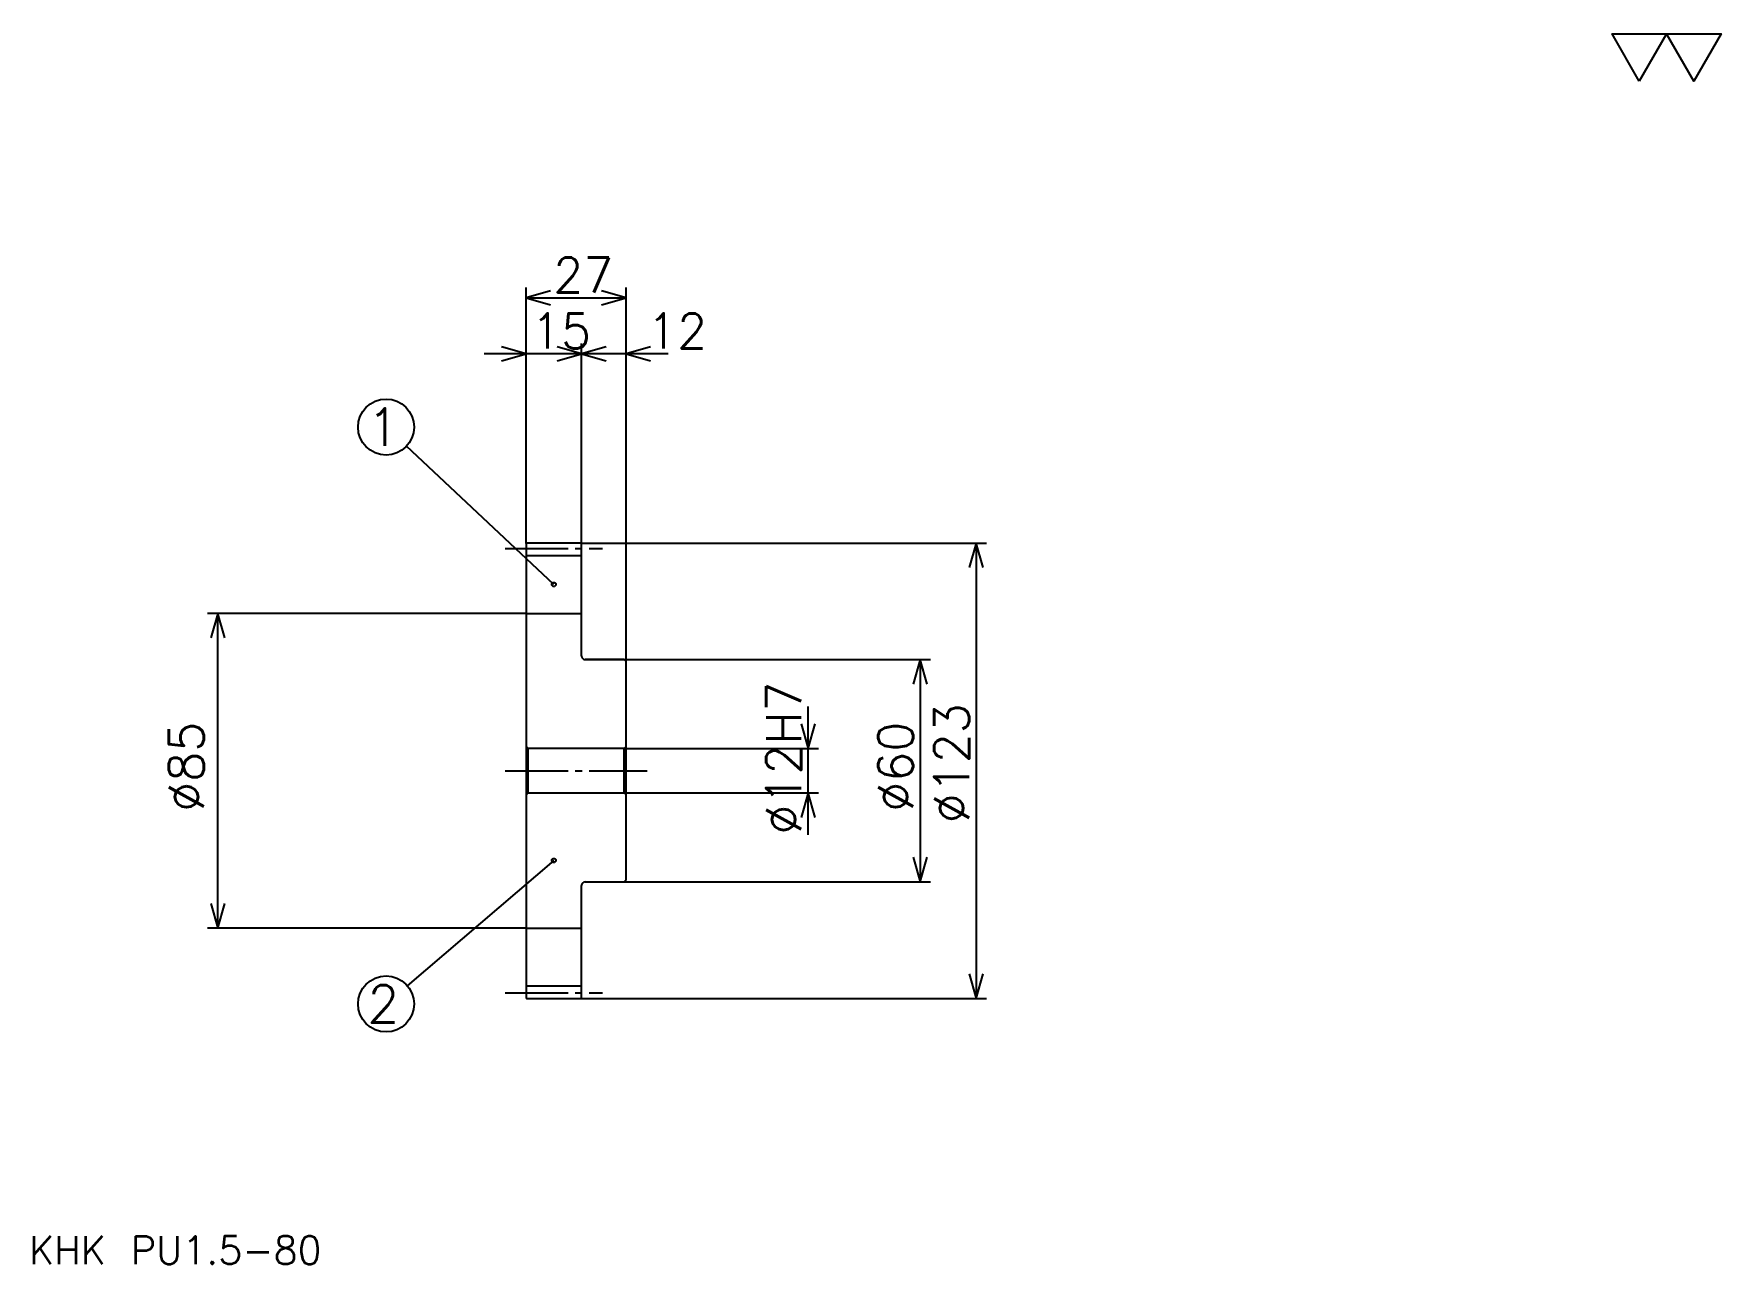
# Model space of a CAD drawing. Extents: x 20 to 476, y 21 to 353.
import ezdxf

# ---------------------------------------------------------------- set-up
doc = ezdxf.new("R2010")
doc.units = 0
doc.linetypes.add('DASHDOT', pattern=[22.695651, 17.021739, -1.891304, 1.891304, -1.891304])
doc.layers.get('0').update_dxf_attribs({"linetype": 'CONTINUOUS'})
doc.layers.add('DASHDOT', color=6, linetype='DASHDOT')
doc.styles.add('KANJI', font='TXT', dxfattribs={"bigfont": 'BIGFONT'})

msp = doc.modelspace()

# ---------------------------------------------------------------- linework, layer by layer
at = {"color": 5}
for p, q in [((153.195663, 215.641312), (153.195663, 284.67392)), ((180.195663, 215.641312), (180.195663, 284.67392)), ((153.195663, 281.836975), (180.195663, 281.836975)), ((168.195663, 215.641312), (168.195663, 269.543488)), ((179.543488, 266.706543), (141.847839, 266.706543)), ((191.543488, 266.706543), (156.847839, 266.706543)), ((160.695663, 204.453812), (120.887444, 241.791916)), ((153.195663, 215.541321), (153.195663, 215.641312)), ((168.095657, 215.641312), (180.195663, 215.641312)), ((168.195663, 215.541321), (168.195663, 215.641312)), ((180.195663, 215.641312), (277.597839, 215.641312)), ((180.195663, 183.641312), (180.195663, 215.641312)), ((274.760864, 215.641312), (274.760864, 92.641312)), ((153.195663, 196.641312), (67.141312, 196.641312)), ((69.978271, 111.641312), (69.978271, 196.641312)), ((169.195663, 184.141312), (180.195663, 184.141312)), ((180.195663, 184.141312), (262.467407, 184.141312)), ((259.630432, 184.141312), (259.630432, 124.141312)), ((229.369568, 136.793488), (229.369568, 171.489136)), ((180.195663, 160.141312), (232.206543, 160.141312)), ((180.195663, 148.141312), (232.206543, 148.141312)), ((160.695663, 129.891312), (121.11821, 96.033127)), ((169.195663, 124.141312), (180.195663, 124.141312)), ((180.195663, 124.141312), (262.467407, 124.141312)), ((153.195663, 111.641312), (67.141312, 111.641312)), ((168.095657, 92.641312), (180.195663, 92.641312)), ((180.195663, 92.641312), (277.597839, 92.641312))]:
    msp.add_line(p, q, dxfattribs=at)
at = {"color": 4}
for p, q in [((153.195663, 212.266312), (168.195663, 212.266312)), ((153.195663, 196.641312), (168.195663, 196.641312)), ((153.695663, 160.141312), (153.695663, 148.141312)), ((179.695663, 160.141312), (180.195663, 160.641312)), ((179.695663, 148.141312), (180.195663, 147.641312)), ((153.195663, 111.641312), (168.195663, 111.641312)), ((153.195663, 96.016312), (168.195663, 96.016312))]:
    msp.add_line(p, q, dxfattribs=at)
at = {"color": 7}
msp.add_lwpolyline([(453.913055, 340.434784), (446.536957, 353.220001), (476.041321, 353.220001), (468.665222, 340.434784), (461.289154, 353.220001), (453.913055, 340.434784)], dxfattribs=at)
at = {"color": 5}
for points in [[(159.815231, 283.728271), (153.195663, 281.836975), (159.815231, 279.945679)], [(173.576096, 279.945679), (180.195663, 281.836975), (173.576096, 283.728271)], [(146.576096, 264.815216), (153.195663, 266.706543), (146.576096, 268.597839)], [(161.576096, 264.815216), (168.195663, 266.706543), (161.576096, 268.597839)], [(174.815231, 268.597839), (168.195663, 266.706543), (174.815231, 264.815216)], [(186.815231, 268.597839), (180.195663, 266.706543), (186.815231, 264.815216)], [(276.652191, 209.021744), (274.760864, 215.641312), (272.869568, 209.021744)], [(71.869576, 190.021744), (69.978271, 196.641312), (68.086967, 190.021744)], [(261.521759, 177.521744), (259.630432, 184.141312), (257.739136, 177.521744)], [(227.478271, 166.76088), (229.369568, 160.141312), (231.26088, 166.76088)], [(231.26088, 141.521744), (229.369568, 148.141312), (227.478271, 141.521744)], [(257.739136, 130.76088), (259.630432, 124.141312), (261.521759, 130.76088)], [(68.086967, 118.26088), (69.978271, 111.641312), (71.869576, 118.26088)], [(272.869568, 99.26088), (274.760864, 92.641312), (276.652191, 99.26088)]]:
    msp.add_lwpolyline(points, dxfattribs=at)
at = {"color": 4}
for points in [[(168.195663, 185.141312), (168.195663, 215.541321), (168.095657, 215.641312), (153.29567, 215.641312), (153.195663, 215.541321), (153.195663, 147.641312)], [(169.195663, 124.141312), (179.695663, 124.141312), (180.195663, 124.641312), (180.195663, 183.641312), (179.695663, 184.141312), (169.195663, 184.141312)], [(153.195663, 147.641312), (153.695663, 148.141312), (179.695663, 148.141312), (179.695663, 160.141312), (153.695663, 160.141312), (153.195663, 160.641312)], [(153.195663, 147.641312), (153.195663, 92.74131), (153.29567, 92.641312), (168.095657, 92.641312), (168.195663, 92.74131), (168.195663, 123.141312)]]:
    msp.add_lwpolyline(points, dxfattribs=at)
at = {"color": 5}
for centre, radius in [((115.369576, 246.967407), 7.565217), ((160.695663, 204.453812), 0.567391), ((160.695663, 129.891312), 0.567391), ((115.369576, 91.115219), 7.565217)]:
    msp.add_circle(centre, radius, dxfattribs=at)
at = {"color": 4}
for centre, start, end in [((169.195663, 185.141312), 180, 270), ((169.195663, 123.141312), 90, 180)]:
    msp.add_arc(centre, 1, start, end, dxfattribs=at)
at = {"layer": 'DASHDOT', "color": 7}
for p, q in [((147.521744, 214.141312), (173.869583, 214.141312)), ((147.521744, 154.141312), (185.869568, 154.141312)), ((147.521744, 94.141312), (173.869583, 94.141312))]:
    msp.add_line(p, q, dxfattribs=at)

# ---------------------------------------------------------------- texts
at = {"color": 7, "style": 'KANJI'}
for s, height, p in [('27', 9.456522, (160.54892, 283.350006)), ('15', 9.456522, (154.54892, 268.219574)), ('12', 9.456522, (185.869568, 268.219574)), ('1', 10.086957, (110.326096, 241.92392)), ('2', 10.086957, (110.326096, 86.071747)), ('KHK PU1.5-80', 7.565217, (18.913044, 20.804348))]:
    msp.add_text(s, height=height, dxfattribs=at).set_placement(p)
for s, p in [('%%c12H7', (227.478271, 136.883163)), ('%%c123', (272.869568, 139.956528)), ('%%c85', (66.195663, 143.029892)), ('%%c60', (257.739136, 143.029907))]:
    msp.add_text(s, height=9.456522, rotation=90, dxfattribs=at).set_placement(p)

doc.saveas('drawing.dxf')
